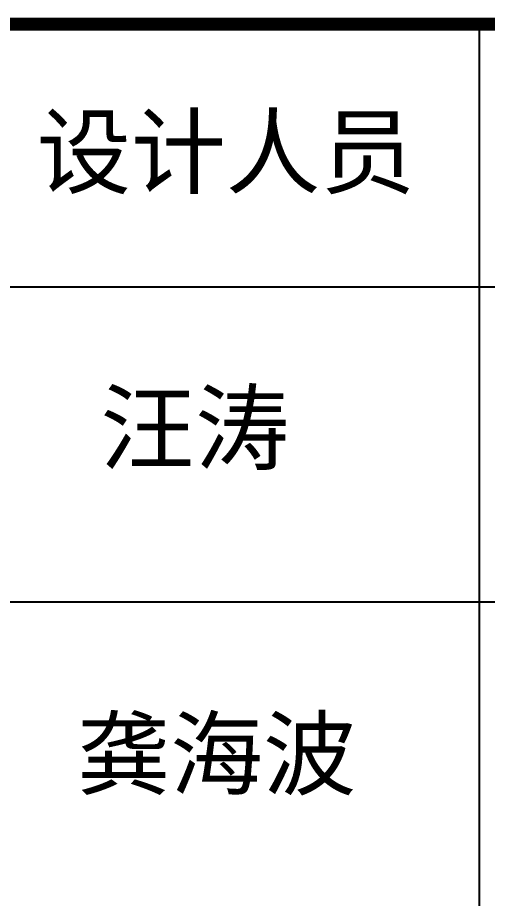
# Model space of a CAD drawing. Extents: x 185245 to 2166646, y -19957 to 815000.
# Drawn here: x 2044936 to 2047606, y 641362 to 646373 of the extents above; entities that cross this region are included whole.
import ezdxf

# ---------------------------------------------------------------- set-up
doc = ezdxf.new("R2010")
doc.units = 0
doc.header["$LTSCALE"] = 1000
doc.header["$MEASUREMENT"] = 0
doc.layers.add('图框', color=4, linetype='Continuous')
doc.layers.add('签名', color=7, linetype='Continuous')
doc.styles.add('STYLE-黑体', font='simhei.ttf')

msp = doc.modelspace()

# ---------------------------------------------------------------- linework, layer by layer
at = {"layer": '图框', "color": 0}
for p, q in [((2041584.2, 644841.6, 0), (2050598, 644841.6, 0)), ((2041584.2, 644841.6, 0), (2050598, 644841.6, 0)), ((2041584.2, 643048.8, 0), (2050598, 643048.8, 0))]:
    msp.add_line(p, q, dxfattribs=at)
at = {"layer": '图框', "color": 0, "const_width": 75, "elevation": 0}
msp.add_lwpolyline([(2041584.2, 646335.6), (2050598, 646335.6), (2050598, 631096.8), (2041584.2, 631096.8)], close=True, dxfattribs=at)
at = {"layer": '图框', "color": 0, "elevation": 0}
for points in [[(2047560.2, 644841.6), (2047560.2, 646335.6)], [(2047560.2, 636176.4), (2047560.2, 644841.6)]]:
    msp.add_lwpolyline(points, dxfattribs=at)

# ---------------------------------------------------------------- texts
at = {"layer": '图框', "color": 0, "style": 'STYLE-黑体'}
msp.add_text('设计人员', height=394.42, dxfattribs=at).set_placement((2045042.9, 645412.8, 0))
at = {"layer": '图框', "color": 4, "style": 'STYLE-黑体'}
msp.add_text('汪涛', height=394.42, dxfattribs=at).set_placement((2045405.3, 643841.9, 0))
at = {"layer": '签名', "color": 4, "style": 'STYLE-黑体'}
msp.add_text('龚海波', height=387.31, dxfattribs=at).set_placement((2045274.7, 641990.3, 0))

doc.saveas('drawing.dxf')
